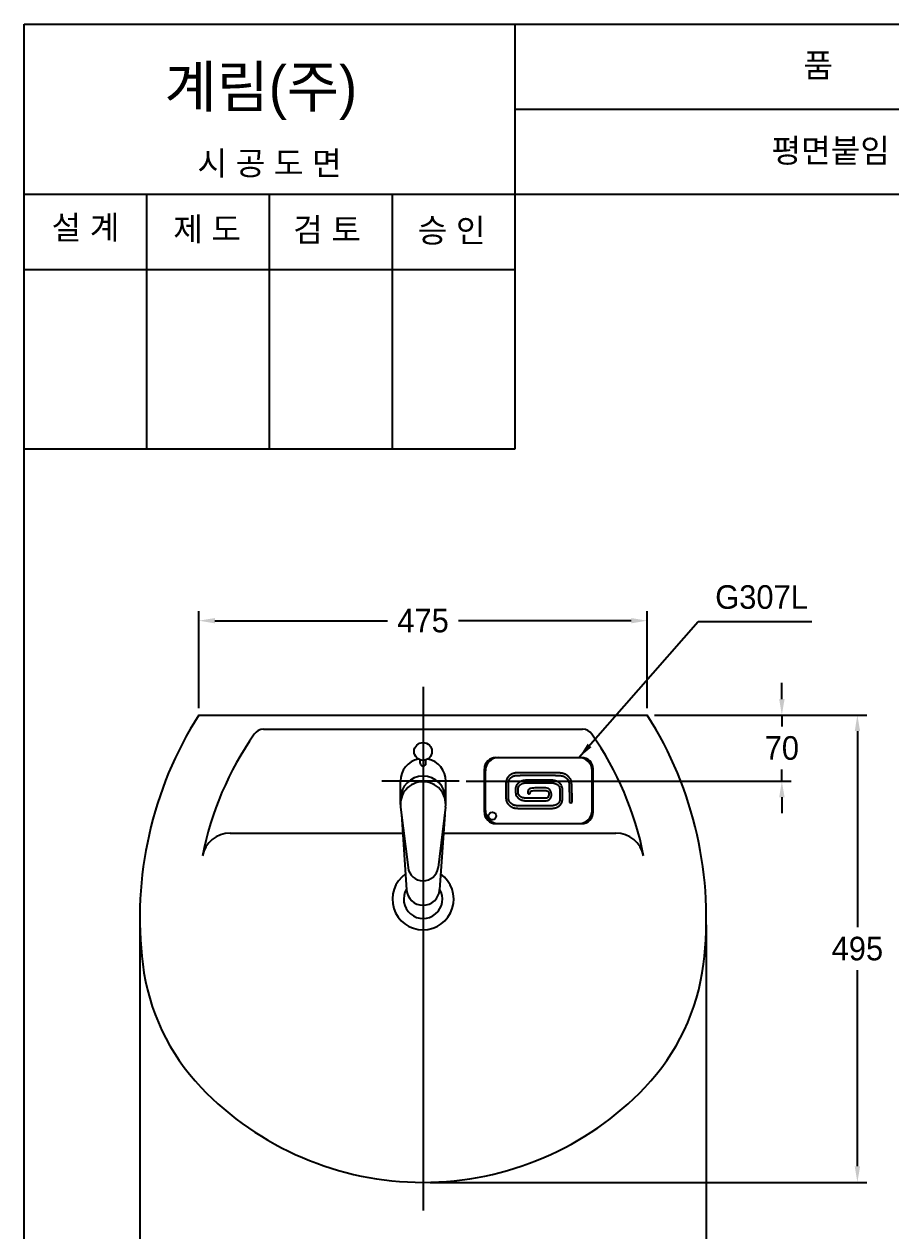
# Model space of a CAD drawing. Header units: millimetres. Extents: x 0 to 1800, y -67 to 2530.
# Drawn here: x 0 to 918, y 1252 to 2530 of the extents above; entities that cross this region are included whole.
import ezdxf
from ezdxf.enums import TextEntityAlignment as Align
from ezdxf.lldxf.tags import DXFTag

# ---------------------------------------------------------------- set-up
doc = ezdxf.new("R2010")
doc.units = ezdxf.units.MM
doc.layers.get('Defpoints').update_dxf_attribs({"color": 1})
for name, color, linetype in [('TEXT', 7, 'Continuous'), ('내부선 및 부속', 4, 'Continuous'), ('도각라인', 7, 'Continuous'), ('외형선', 3, 'Continuous'), ('중심선', 1, 'DASHED'), ('치수선', 7, 'Continuous')]:
    doc.layers.add(name, color=color, linetype=linetype)
doc.styles.add('____', font='')
doc.styles.add('타이틀', font='H2GTRM.TTF', dxfattribs={"height": 25})
doc.styles.get('____').set_extended_font_data('굴림')
tags = doc.linetypes.add('DASHDOT', pattern=[70, 31, -13, 13, -13]).pattern_tags.tags
tags[10:11] = [DXFTag(74, 4), DXFTag(75, 0), DXFTag(340, '0'), DXFTag(46, 0.0), DXFTag(50, 0.0), DXFTag(44, 0.0), DXFTag(45, 0.0)]
tags[8:9] = [DXFTag(74, 4), DXFTag(75, 0), DXFTag(340, '0'), DXFTag(46, 0.0), DXFTag(50, 0.0), DXFTag(44, 0.0), DXFTag(45, 0.0)]
tags[6:7] = [DXFTag(74, 4), DXFTag(75, 0), DXFTag(340, '0'), DXFTag(46, 0.0), DXFTag(50, 0.0), DXFTag(44, 0.0), DXFTag(45, 0.0)]
tags[4:5] = [DXFTag(74, 4), DXFTag(75, 0), DXFTag(340, '0'), DXFTag(46, 0.0), DXFTag(50, 0.0), DXFTag(44, 0.0), DXFTag(45, 0.0)]
tags = doc.linetypes.add('DASHED', pattern=[25.72, 12.86, -12.86]).pattern_tags.tags
tags[6:7] = [DXFTag(74, 4), DXFTag(75, 0), DXFTag(340, '0'), DXFTag(46, 0.0), DXFTag(50, 0.0), DXFTag(44, 0.0), DXFTag(45, 0.0)]
tags[4:5] = [DXFTag(74, 4), DXFTag(75, 0), DXFTag(340, '0'), DXFTag(46, 0.0), DXFTag(50, 0.0), DXFTag(44, 0.0), DXFTag(45, 0.0)]
doc.dimstyles.new('MSADIM', dxfattribs={"dimtxt": 33, "dimasz": 17, "dimexe": 10, "dimexo": 7.5, "dimgap": 10, "dimtad": 0, "dimtih": 1, "dimtoh": 1, "dimdec": 0, "dimzin": 1, "dimdsep": 46, "dimtxsty": '____', "dimcen": 11.25, "dimadec": 0, "dimazin": 0, "dimtfac": 1, "dimtdec": 0, "dimtix": 1, "dimtmove": 0, "dimatfit": 3, "dimfxl": 0, "dimtolj": 1, "dimtzin": 1, "dimarcsym": 0})

# ---------------------------------------------------------------- blocks, each defined once
blk = doc.blocks.new('*D20')
at = {"layer": 'Defpoints', "color": 0, "linetype": 'Continuous'}
for p in [(660, 1898), (185, 1798), (660, 1798)]:
    blk.add_point(p, dxfattribs=at)
at = {"layer": '치수선', "color": 0, "linetype": 'Continuous', "lineweight": -2}
for p, q in [((185, 1805.5), (185, 1908)), ((660, 1805.5), (660, 1908)), ((202, 1898), (384.8, 1898)), ((643, 1898), (460.2, 1898))]:
    blk.add_line(p, q, dxfattribs=at)
at = {"layer": '치수선', "color": 0, "linetype": 'Continuous'}
for points in [[(202, 1900.8), (202, 1895.2), (185, 1898)], [(643, 1900.8), (643, 1895.2), (660, 1898)]]:
    blk.add_solid(points, dxfattribs=at)
at = {"layer": '치수선', "color": 0, "linetype": 'Continuous', "insert": (422.5, 1898), "char_height": 25, "attachment_point": 5, "style": '____'}
blk.add_mtext('\\A1;475', dxfattribs=at)
blk = doc.blocks.new('*D21')
at = {"layer": 'Defpoints', "color": 0, "linetype": 'Continuous'}
for p in [(660, 1798), (422.5, 1303), (882.5, 1303)]:
    blk.add_point(p, dxfattribs=at)
at = {"layer": '치수선', "color": 0, "linetype": 'Continuous', "lineweight": -2}
for p, q in [((667.5, 1798), (892.5, 1798)), ((882.5, 1781), (882.5, 1573.3)), ((882.5, 1320), (882.5, 1527.7)), ((430, 1303), (892.5, 1303))]:
    blk.add_line(p, q, dxfattribs=at)
at = {"layer": '치수선', "color": 0, "linetype": 'Continuous'}
for points in [[(879.7, 1781), (885.4, 1781), (882.5, 1798)], [(879.7, 1320), (885.4, 1320), (882.5, 1303)]]:
    blk.add_solid(points, dxfattribs=at)
at = {"layer": '치수선', "color": 0, "linetype": 'Continuous', "insert": (882.5, 1550.5), "char_height": 25, "attachment_point": 5, "style": '____'}
blk.add_mtext('\\A1;495', dxfattribs=at)
blk = doc.blocks.new('*D22')
at = {"layer": 'Defpoints', "color": 0, "linetype": 'Continuous'}
for p in [(122.5, 1583.3), (722.5, 1583.3), (722.5, 1203)]:
    blk.add_point(p, dxfattribs=at)
at = {"layer": '치수선', "color": 0, "linetype": 'Continuous', "lineweight": -2}
for p, q in [((122.5, 1575.8), (122.5, 1193)), ((722.5, 1575.8), (722.5, 1193)), ((139.5, 1203), (385.2, 1203)), ((705.5, 1203), (459.8, 1203))]:
    blk.add_line(p, q, dxfattribs=at)
at = {"layer": '치수선', "color": 0, "linetype": 'Continuous'}
for points in [[(139.5, 1205.8), (139.5, 1200.2), (122.5, 1203)], [(705.5, 1205.8), (705.5, 1200.2), (722.5, 1203)]]:
    blk.add_solid(points, dxfattribs=at)
at = {"layer": '치수선', "color": 0, "linetype": 'Continuous', "insert": (422.5, 1203), "char_height": 25, "attachment_point": 5, "style": '____'}
blk.add_mtext('\\A1;600', dxfattribs=at)
blk = doc.blocks.new('*D24')
at = {"layer": 'Defpoints', "color": 0, "linetype": 'Continuous'}
for p in [(660, 1798), (802.5, 1798), (460.8, 1728)]:
    blk.add_point(p, dxfattribs=at)
at = {"layer": '치수선', "color": 0, "linetype": 'Continuous', "lineweight": -2}
for p, q in [((802.5, 1815), (802.5, 1832)), ((667.5, 1798), (812.5, 1798)), ((802.5, 1798), (802.5, 1785.8)), ((802.5, 1728), (802.5, 1740.2)), ((468.3, 1728), (812.5, 1728)), ((802.5, 1711), (802.5, 1694))]:
    blk.add_line(p, q, dxfattribs=at)
at = {"layer": '치수선', "color": 0, "linetype": 'Continuous'}
for points in [[(799.7, 1815), (805.4, 1815), (802.5, 1798)], [(799.7, 1711), (805.4, 1711), (802.5, 1728)]]:
    blk.add_solid(points, dxfattribs=at)
at = {"layer": '치수선', "color": 0, "linetype": 'Continuous', "insert": (802.5, 1763), "char_height": 25, "attachment_point": 5, "style": '____'}
blk.add_mtext('\\A1;70', dxfattribs=at)

msp = doc.modelspace()

# ---------------------------------------------------------------- linework, layer by layer
at = {"layer": '내부선 및 부속', "linetype": 'Continuous'}
for p, q in [((253.5, 1783), (591.5, 1783)), ((499.5, 1753), (590.5, 1753)), ((419.5, 1746.9), (419.5, 1750.5)), ((419.5, 1746.9), (419.5, 1750.5)), ((425.5, 1746.9), (425.5, 1750.5)), ((425.5, 1746.9), (425.5, 1750.5)), ((487.5, 1695), (487.5, 1741)), ((488.5, 1697), (488.5, 1739)), ((601.5, 1697), (601.5, 1739)), ((602.5, 1695), (602.5, 1741)), ((398.5, 1703.4), (398.5, 1728)), ((398.5, 1703.4), (398.5, 1728)), ((446.5, 1703.4), (446.5, 1728)), ((446.5, 1703.4), (446.5, 1728)), ((559.5, 1726.2), (560, 1726.1)), ((577.4, 1722.5), (577.5, 1709.6)), ((580.3, 1707.5), (580.1, 1723.5)), ((398.7, 1700.5), (406.6, 1636.4)), ((398.7, 1700.5), (406.6, 1636.4)), ((446.3, 1700.5), (438.4, 1636.4)), ((446.3, 1700.5), (438.4, 1636.4)), ((545.1, 1709.9), (533.4, 1709.9)), ((399.7, 1692.6), (405.1, 1612.9)), ((399.7, 1692.6), (405.1, 1612.9)), ((445.4, 1692.6), (440, 1612.9)), ((445.4, 1692.6), (440, 1612.9)), ((499.5, 1683), (590.5, 1683)), ((218.3, 1673), (401, 1673)), ((444, 1673), (626.7, 1673))]:
    msp.add_line(p, q, dxfattribs=at)
for centre, radius in [((422.5, 1759.5), 9.44), ((422.5, 1759.5), 9.44), ((495.9, 1691.2), 4)]:
    msp.add_circle(centre, radius, dxfattribs=at)
for centre, radius, start, end in [((522.5, 1583.3), 340, 145.0935, 168.8976), ((253.5, 1771), 12, 90, 145.0935), ((591.5, 1771), 12, 34.9065, 90), ((322.5, 1583.3), 340, 11.1024, 34.9065), ((422.5, 1728), 24, 102.0723, 180), ((422.5, 1728), 24, 102.0723, 180), ((422.5, 1728), 24, 0, 77.9277), ((422.5, 1728), 24, 0, 77.9277), ((499.5, 1741), 12, 90, 180), ((502.5, 1739), 14, 90, 180), ((587.5, 1739), 14, 0, 90), ((590.5, 1741), 12, 0, 90), ((422.5, 1746.9), 3, 180, 360), ((422.5, 1746.9), 3, 180, 360), ((422.5, 1709.3), 24, 90, 180), ((422.5, 1709.3), 24, 90, 180), ((422.5, 1703.4), 24, 90.0001, 187.0619), ((422.5, 1703.4), 24, 90.0001, 187.0619), ((422.5, 1709.3), 24, 0, 90), ((422.5, 1709.3), 24, 0, 90), ((422.5, 1703.4), 24, 352.9381, 90), ((422.5, 1703.4), 24, 352.9381, 90), ((569.2, 1725.2), 10.6, 17.0769, 30.9202), ((571.7, 1726), 8.01, 16.4358, 17.0769), ((499.5, 1695), 12, 180, 270), ((502.5, 1697), 14, 180, 270), ((587.5, 1697), 14, 270, 0), ((590.5, 1695), 12, 270, 0), ((218.3, 1643), 30, 90, 168.8976), ((626.7, 1643), 30, 11.1024, 90), ((422.5, 1638.4), 16, 187.0614, 270), ((422.5, 1638.4), 16, 270, 352.9386), ((422.5, 1603), 32.5, 124.8957, 55.104), ((422.5, 1603), 20.5, 148.68, 31.3192), ((422.5, 1614), 17.5, 183.8617, 270), ((422.5, 1614), 17.5, 270, 356.1383)]:
    msp.add_arc(centre, radius, start, end, dxfattribs=at)
for points, weights in [([(510.3, 1726), (510.2, 1724.8), (510.2, 1723.5)], [1, 0.99953724537, 1]), ([(510.7, 1728.5), (510.4, 1727.3), (510.3, 1726)], [1, 0.997222775126, 1]), ([(513.1, 1733.1), (511.2, 1731.1), (510.7, 1728.5)], [1, 0.96395279838, 1]), ([(513, 1724.8), (513, 1725.8), (513.1, 1726.8)], [1, 0.999016791116, 1]), ([(515.2, 1734.8), (514, 1734.1), (513.1, 1733.1)], [1, 0.992818777446, 1]), ([(513.1, 1726.8), (513.4, 1729.5), (515.3, 1731.5)], [1, 0.946192216569, 1]), ([(517.5, 1736), (516.3, 1735.5), (515.2, 1734.8)], [1, 0.99467182066, 1]), ([(515.3, 1731.5), (516.3, 1732.5), (517.6, 1733.1)], [1, 0.986086665181, 1]), ([(518.8, 1736.4), (518.1, 1736.2), (517.5, 1736)], [1, 0.998110977932, 1]), ([(517.6, 1733.1), (518.9, 1733.7), (520.2, 1733.9)], [1, 0.9897103426, 1]), ([(520.3, 1736.7), (519.6, 1736.6), (518.8, 1736.4)], [1, 0.998395116533, 1]), ([(520.2, 1733.9), (521, 1734), (521.8, 1734.1)], [1, 0.998968857806, 1]), ([(523.9, 1736.8), (522.1, 1736.9), (520.3, 1736.7)], [1, 0.998420740943, 1]), ([(521.8, 1734.1), (522.6, 1734.1), (523.3, 1734.1)], [1, 0.999827850144, 1]), ([(524, 1726.4), (523.4, 1726), (522.8, 1725.4)], [1, 0.997050500939, 1]), ([(523.3, 1734.1), (525, 1734.2), (526.7, 1734.2)], [1, 0.999952614773, 1]), ([(531, 1736.8), (527.4, 1736.9), (523.9, 1736.8)], [1, 0.999958207831, 1]), ([(525.5, 1727.4), (524.7, 1727), (524, 1726.4)], [1, 0.997648453339, 1]), ([(526.3, 1727.8), (525.9, 1727.6), (525.5, 1727.4)], [1, 0.999336242675, 1]), ([(527.3, 1728.2), (526.8, 1728), (526.3, 1727.8)], [1, 0.999205300584, 1]), ([(526.7, 1734.2), (529.7, 1734.2), (532.8, 1734.2)], [1, 0.99999877112, 1]), ([(529.5, 1728.7), (528.4, 1728.5), (527.3, 1728.2)], [1, 0.995652345007, 1]), ([(534.5, 1729), (532, 1729.1), (529.5, 1728.7)], [1, 0.997030963654, 1]), ([(530.4, 1726.1), (531.2, 1726.2), (532, 1726.2)], [1, 0.999254461843, 1]), ([(563.1, 1736.8), (547.1, 1736.8), (531, 1736.8)], [1, 0.99999920046, 1]), ([(532, 1726.2), (534.2, 1726.3), (536.4, 1726.3)], [1, 0.999756403267, 1]), ([(532.8, 1734.2), (546.8, 1734.2), (560.8, 1734.2)], [1, 0.999999992084, 1]), ([(558.6, 1729), (546.6, 1729), (534.5, 1729)], [1, 0.999999613501, 1]), ([(536.4, 1726.3), (546.5, 1726.3), (556.7, 1726.3)], [1, 0.999998508021, 1]), ([(556.7, 1726.3), (558.1, 1726.3), (559.5, 1726.2)], [1, 0.999343311414, 1]), ([(562, 1728.5), (560.3, 1728.9), (558.6, 1729)], [1, 0.995383516883, 1]), ([(560.8, 1734.2), (563.1, 1734.2), (565.3, 1734.1)], [1, 0.999861380085, 1]), ([(563.1, 1728.2), (562.6, 1728.4), (562, 1728.5)], [1, 0.999064686708, 1]), ([(568.2, 1736.6), (565.7, 1736.9), (563.1, 1736.8)], [1, 0.998617125209, 1]), ([(563.9, 1727.9), (563.5, 1728.1), (563.1, 1728.2)], [1, 0.99924481241, 1]), ([(565.6, 1727), (564.8, 1727.5), (563.9, 1727.9)], [1, 0.997297796885, 1]), ([(565.3, 1734.1), (566.1, 1734.1), (566.9, 1734)], [1, 0.999873761553, 1]), ([(568.6, 1724.3), (567.4, 1726), (565.6, 1727)], [1, 0.978946242937, 1]), ([(566.9, 1734), (567.6, 1734), (568.3, 1733.9)], [1, 0.999480708968, 1]), ([(569.7, 1736.4), (569, 1736.6), (568.2, 1736.6)], [1, 0.998952106107, 1]), ([(568.3, 1733.9), (569.7, 1733.7), (571, 1733.3)], [1, 0.993426713158, 1]), ([(571, 1736.1), (570.4, 1736.3), (569.7, 1736.4)], [1, 0.998930088244, 1]), ([(573.5, 1735.1), (572.3, 1735.7), (571, 1736.1)], [1, 0.995204755569, 1]), ([(571, 1733.3), (574.2, 1732.1), (576, 1729.1)], [1, 0.941465120735, 1]), ([(578.3, 1730.6), (576.5, 1733.5), (573.5, 1735.1)], [1, 0.963856085652, 1]), ([(576, 1729.1), (576.7, 1728), (576.9, 1726.8)], [0.99998921901, 0.989882075223, 1]), ([(576.9, 1726.8), (577.2, 1725.7), (577.3, 1724.6)], [1, 0.997924767899, 1]), ([(579.8, 1725.9), (579.7, 1727.1), (579.4, 1728.2)], [1, 0.997080349362, 1]), ([(580.1, 1723.5), (580, 1724.7), (579.8, 1725.9)], [1, 0.999366491101, 1]), ([(510.2, 1723.5), (510.2, 1722.9), (510.2, 1722.2)], [1, 0.999986988958, 1]), ([(510.2, 1722.2), (510.2, 1721.6), (510.2, 1720.9)], [1, 0.999999982305, 1]), ([(510.2, 1720.9), (510.2, 1720.2), (510.2, 1719.6)], [1, 0.999999974389, 1]), ([(510.2, 1719.6), (510.2, 1717.6), (510.2, 1715.6)], [1, 0.999999822583, 1]), ([(510.2, 1715.6), (510.2, 1715), (510.2, 1714.3)], [1, 0.999999901745, 1]), ([(510.2, 1714.3), (510.2, 1713.7), (510.2, 1713)], [1, 0.999998126179, 1]), ([(512.9, 1722.4), (512.9, 1723.5), (513, 1724.5)], [1, 0.999947992153, 1]), ([(512.9, 1721.4), (512.9, 1721.9), (512.9, 1722.4)], [1, 0.999996825121, 1]), ([(512.9, 1720.4), (512.9, 1720.9), (512.9, 1721.4)], [1, 0.999999612104, 1]), ([(512.9, 1719.9), (512.9, 1720.2), (512.9, 1720.4)], [1, 0.99999998929, 1]), ([(512.9, 1716.7), (512.9, 1718.3), (512.9, 1719.9)], [1, 0.999999878462, 1]), ([(512.9, 1716.1), (512.9, 1716.4), (512.9, 1716.7)], [1, 0.999999991618, 1]), ([(512.9, 1715.1), (512.9, 1715.6), (512.9, 1716.1)], [1, 0.999999956694, 1]), ([(512.9, 1714.1), (512.9, 1714.6), (512.9, 1715.1)], [1, 0.999999988824, 1]), ([(512.9, 1712), (512.9, 1713.1), (512.9, 1714.1)], [1, 0.999999986496, 1]), ([(513, 1724.5), (513, 1724.7), (513, 1724.8)], [1, 0.999998726882, 1]), ([(522.8, 1725.4), (522.2, 1724.9), (521.8, 1724.3)], [1, 0.995647361034, 1]), ([(577.3, 1724.6), (577.4, 1723.5), (577.4, 1722.5)], [1, 0.999730585143, 1]), ([(398.7, 1705.6), (398.7, 1705.6), (398.7, 1705.6)], [0.951478400245, 0.951479795366, 0.951481190022]), ([(398.7, 1705.6), (398.7, 1705.6), (398.7, 1705.6)], [0.951478400245, 0.951479795366, 0.951481190022]), ([(446.3, 1705.6), (446.3, 1705.6), (446.3, 1705.6)], [0.951478400245, 0.951479795366, 0.951481190022]), ([(446.3, 1705.6), (446.3, 1705.6), (446.3, 1705.6)], [0.951478400245, 0.951479795366, 0.951481190022]), ([(510.2, 1713), (510.2, 1711.8), (510.3, 1710.5)], [1, 0.999874874018, 1]), ([(510.3, 1710.5), (510.3, 1709.3), (510.5, 1708.1)], [1, 0.997578903566, 1]), ([(510.5, 1708.1), (510.7, 1706.8), (511.4, 1705.5)], [1, 0.99106986634, 1]), ([(511.4, 1705.5), (513.1, 1702.4), (516.2, 1700.8)], [1, 0.959776352607, 1]), ([(513, 1709.7), (512.9, 1710.9), (512.9, 1712)], [1, 0.99945978634, 1]), ([(513.6, 1707.1), (513.1, 1708.3), (513, 1709.7)], [1, 0.983208557117, 1]), ([(518.6, 1702.6), (515.3, 1704), (513.6, 1707.1)], [1, 0.946283058704, 1]), ([(516.2, 1700.8), (517.4, 1700.1), (518.7, 1699.7)], [1, 0.993183933661, 1]), ([(521.5, 1702), (520, 1702.1), (518.6, 1702.6)], [1, 0.988788291807, 1]), ([(521.5, 1712.3), (521.5, 1712.2), (521.6, 1712.1)], [1, 0.999879402108, 1]), ([(522.9, 1701.9), (522.2, 1701.9), (521.5, 1702)], [1, 0.999584999401, 1]), ([(521.6, 1712.1), (522.7, 1710.4), (524.5, 1709.2)], [1, 0.975969058916, 1]), ([(524.5, 1701.8), (523.7, 1701.8), (522.9, 1701.9)], [1, 0.999937462155, 1]), ([(524.5, 1709.2), (525.3, 1708.7), (526.1, 1708.3)], [1, 0.996865475549, 1]), ([(529.2, 1701.8), (526.9, 1701.8), (524.5, 1701.8)], [1, 0.999974729028, 1]), ([(526.1, 1708.3), (526.5, 1708.1), (527, 1708)], [1, 0.999286717735, 1]), ([(527, 1708), (527.5, 1707.8), (528, 1707.7)], [1, 0.998783016577, 1]), ([(528.5, 1710.4), (528.2, 1710.4), (527.9, 1710.5)], [1, 0.999561185017, 1]), ([(528, 1707.7), (529.7, 1707.3), (531.5, 1707.2)], [1, 0.994699612723, 1]), ([(529.4, 1710.2), (528.9, 1710.2), (528.5, 1710.4)], [1, 0.999089627526, 1]), ([(545.1, 1701.8), (537.2, 1701.8), (529.2, 1701.8)], [1, 0.999999937601, 1]), ([(530.5, 1710), (530, 1710.1), (529.4, 1710.2)], [1, 0.999141492415, 1]), ([(533.4, 1709.9), (532, 1709.9), (530.5, 1710)], [1, 0.999011932872, 1]), ([(531.5, 1707.2), (531.7, 1707.2), (531.9, 1707.2)], [1, 0.999984015711, 1]), ([(531.9, 1707.2), (538.5, 1707.2), (545.1, 1707.2)], [1, 0.999997642823, 1]), ([(557.7, 1701.9), (551.4, 1701.8), (545.1, 1701.8)], [1, 0.999908409547, 1]), ([(554.5, 1710.6), (554.4, 1710.5), (554.3, 1710.4)], [1, 0.999029162339, 1]), ([(555.3, 1707.8), (557.1, 1708.9), (557.9, 1710.9)], [1, 0.941472833018, 1]), ([(563.6, 1703), (560.8, 1701.8), (557.7, 1701.9)], [1, 0.97771068056, 1]), ([(557.9, 1710.9), (558, 1711.1), (558.1, 1711.3)], [1, 0.999464799184, 1]), ([(559.5, 1699.2), (562.5, 1699.4), (565.3, 1700.8)], [1, 0.975972489443, 1]), ([(565.9, 1704.6), (564.9, 1703.6), (563.6, 1703)], [1, 0.982010827857, 1]), ([(565.3, 1700.8), (566.4, 1701.5), (567.4, 1702.4)], [1, 0.993131845255, 1]), ([(566.6, 1705.7), (566.3, 1705.1), (565.9, 1704.6)], [1, 0.993232113772, 1]), ([(567.1, 1706.9), (567, 1706.3), (566.6, 1705.7)], [1, 0.99217021884, 1]), ([(567.4, 1708.9), (567.4, 1707.9), (567.1, 1706.9)], [1, 0.994230404959, 1]), ([(567.4, 1711.5), (567.4, 1710.5), (567.4, 1709.5)], [1, 0.99987933645, 1]), ([(567.4, 1709.5), (567.4, 1709.2), (567.4, 1708.9)], [1, 0.99992738897, 1]), ([(567.4, 1702.4), (567.9, 1702.8), (568.2, 1703.2)], [1, 0.997981314546, 1]), ([(568.2, 1703.2), (568.6, 1703.7), (568.9, 1704.2)], [1, 0.997133763506, 1]), ([(568.9, 1704.2), (569.5, 1705.1), (569.7, 1706.1)], [1, 0.990163428704, 1]), ([(569.7, 1706.1), (570, 1707.3), (570.1, 1708.5)], [1, 0.994770833289, 1]), ([(570.1, 1708.5), (570.2, 1710.4), (570.1, 1712.3)], [1, 0.999521262944, 1]), ([(518.7, 1699.7), (519.3, 1699.6), (520, 1699.5)], [1, 0.99843722349, 1]), ([(520, 1699.5), (520.8, 1699.3), (521.6, 1699.3)], [1, 0.998926402069, 1]), ([(521.6, 1699.3), (524.2, 1699.1), (526.8, 1699.1)], [1, 0.999321374576, 1]), ([(526.8, 1699.1), (536, 1699.1), (545.1, 1699.1)], [1, 0.999999830034, 1])]:
    msp.add_rational_spline(points, weights, degree=2, dxfattribs=at)
for points, knots in [([(527.9, 1710.5), (527, 1710.9), (525.3, 1711.7), (523.5, 1713.8), (523.1, 1716.5), (523.2, 1718.7), (523.2, 1721), (523.9, 1722.8), (526.3, 1725), (528.7, 1725.9), (530.4, 1726.1)], [0, 0, 0, 0, 0.138499, 0.25656, 0.356288, 0.506765, 0.56327, 0.656888, 0.763487, 1, 1, 1, 1]), ([(560, 1726.1), (560.7, 1726), (562.1, 1725.7), (564.5, 1724.7), (566.9, 1722.6), (567.4, 1719.7), (567.5, 1716.1), (567.4, 1713.6), (567.4, 1711.5)], [0, 0, 0, 0, 0.110959, 0.223108, 0.423896, 0.598975, 0.674343, 1, 1, 1, 1]), ([(521.8, 1724.3), (521.6, 1723.9), (521.2, 1723.2), (520.6, 1721.5), (520.4, 1719.3), (520.5, 1716.9), (520.6, 1714.5), (521, 1713.1), (521.5, 1712.3)], [0, 0, 0, 0, 0.104371, 0.202774, 0.419026, 0.646043, 0.773947, 1, 1, 1, 1]), ([(558.1, 1711.3), (558.7, 1713.2), (558.6, 1716.3), (556.5, 1719.5), (554, 1720.9), (551.4, 1720.9), (547, 1720.8), (542.5, 1720.9), (537.9, 1720.7), (535.1, 1720.2), (533.6, 1718.5), (533.4, 1716.8), (533.3, 1715.7), (533.8, 1714.7), (534.9, 1714.6), (535.7, 1714.8), (536.2, 1715.8), (536.1, 1716.5), (536.9, 1717.6), (538.7, 1718.1), (543.9, 1718.2), (549, 1718.1), (553.8, 1718.1), (555.4, 1716.8), (555.9, 1714.7), (555.7, 1712.4), (555, 1711), (554.5, 1710.6)], [0, 0, 0, 0, 0.087843, 0.131389, 0.171922, 0.212543, 0.247034, 0.369044, 0.415974, 0.458199, 0.492253, 0.511762, 0.532059, 0.544276, 0.556675, 0.576753, 0.582874, 0.600984, 0.612631, 0.638529, 0.6839, 0.846407, 0.871426, 0.899487, 0.930935, 0.968943, 1, 1, 1, 1]), ([(570.1, 1712.3), (570.1, 1714.4), (570.2, 1716.4), (570.1, 1720.5), (569.7, 1722.6), (568.6, 1724.3)], [0, 0, 0, 0, 0.5, 0.5, 1, 1, 1, 1]), ([(554.3, 1710.4), (553.7, 1709.9), (552.9, 1709.9), (551.3, 1709.9), (550.6, 1709.9), (548.2, 1709.9), (546.7, 1709.9), (545.1, 1709.9)], [0, 0, 0, 0, 0.25, 0.25, 0.5, 0.5, 1, 1, 1, 1]), ([(545.1, 1707.2), (546.8, 1707.2), (548.6, 1707.2), (552, 1707.1), (553.8, 1707), (555.3, 1707.8)], [0, 0, 0, 0, 0.5, 0.5, 1, 1, 1, 1]), ([(577.5, 1709.6), (577.6, 1708.5), (577.5, 1707.1), (577.6, 1705.6), (578.4, 1704.8), (579.9, 1704.9), (580.4, 1706.4), (580.2, 1707.1), (580.3, 1707.5)], [0, 0, 0, 0, 0.392807, 0.452711, 0.512513, 0.751502, 0.84744, 1, 1, 1, 1]), ([(545.1, 1699.1), (547.5, 1699.1), (549.9, 1699.1), (554.7, 1699.1), (557.1, 1699.1), (559.5, 1699.2)], [0, 0, 0, 0, 0.5, 0.5, 1, 1, 1, 1])]:
    msp.add_open_spline(points, degree=3, knots=knots, dxfattribs=at)
at = {"layer": '도각라인'}
for p, q in [((0, 0), (0, 2530)), ((0, 2530), (1800, 2530)), ((520, 2080), (520, 2530)), ((520, 2440), (1800, 2440)), ((0, 2350), (1800, 2350)), ((130, 2080), (130, 2350)), ((260, 2080), (260, 2350)), ((390, 2080), (390, 2350)), ((0, 2270), (520, 2270)), ((0, 2080), (520, 2080))]:
    msp.add_line(p, q, dxfattribs=at)
at = {"layer": '외형선', "linetype": 'Continuous'}
msp.add_line((185, 1798), (660, 1798), dxfattribs=at)
for centre, radius, start, end in [((522.5, 1583.3), 400, 147.5383, 187.0656), ((322.5, 1583.3), 400, 352.9344, 32.4617), ((353.8, 1562.4), 230, 187.0656, 223.6763), ((491.2, 1562.4), 230, 316.3237, 352.9344), ((422.5, 1628), 325, 223.6763, 316.3237)]:
    msp.add_arc(centre, radius, start, end, dxfattribs=at)
at = {"layer": '중심선', "linetype": 'DASHDOT'}
for p, q in [((422.5, 1828), (422.5, 1273)), ((460.8, 1728), (378.7, 1728))]:
    msp.add_line(p, q, dxfattribs=at)

# ---------------------------------------------------------------- texts
at = {"layer": 'TEXT', "style": '타이틀'}
for s, p in [('품             명', (915.7, 2486.4)), ('평면붙임 세면기', (905.8, 2396)), ('시 공 도 면', (259.9, 2382.7)), ('설 계', (65, 2314.6)), ('제 도', (193.8, 2312.9)), ('검 토', (320.8, 2312.3)), ('승 인', (452.7, 2311.4))]:
    msp.add_text(s, height=25, dxfattribs=at).set_placement(p, align=Align.MIDDLE_CENTER)
msp.add_text('계림(주)', height=44, dxfattribs=at).set_placement((148.7, 2441.8))
at = {"layer": 'TEXT', "linetype": 'Continuous', "insert": (781, 1922.9), "char_height": 25, "attachment_point": 5, "style": '타이틀'}
msp.add_mtext('\\A1;G307L', dxfattribs=at)

# ---------------------------------------------------------------- dimensions: what is measured, and where the dimension line sits
at = {"layer": '치수선', "linetype": 'Continuous'}
for base, p1, p2, picture, middle in [((660, 1898), (185, 1798), (660, 1798), '*D20', (422.5, 1898)), ((722.5, 1203), (122.5, 1583.3), (722.5, 1583.3), '*D22', (422.5, 1203))]:
    dim = msp.add_linear_dim(base=base, p1=p1, p2=p2, dimstyle='MSADIM', override={"dimtxt": 25}, dxfattribs=at)
    dim.commit()
    dim.dimension.update_dxf_attribs({"geometry": picture, "text_midpoint": middle})
for base, p1, p2, picture, middle in [((802.5, 1798), (460.8, 1728), (660, 1798), '*D24', (802.5, 1763)), ((882.5, 1303), (660, 1798), (422.5, 1303), '*D21', (882.5, 1550.5))]:
    dim = msp.add_linear_dim(base=base, p1=p1, p2=p2, angle=90, dimstyle='MSADIM', override={"dimtxt": 25}, dxfattribs=at)
    dim.commit()
    dim.dimension.update_dxf_attribs({"geometry": picture, "text_midpoint": middle})

# ---------------------------------------------------------------- leaders
msp.add_leader([(587.6, 1753), (713.9, 1897.1), (834.1, 1897.1)], dimstyle='MSADIM', override={"dimtxt": 25}, dxfattribs=at)

doc.saveas('drawing.dxf')
